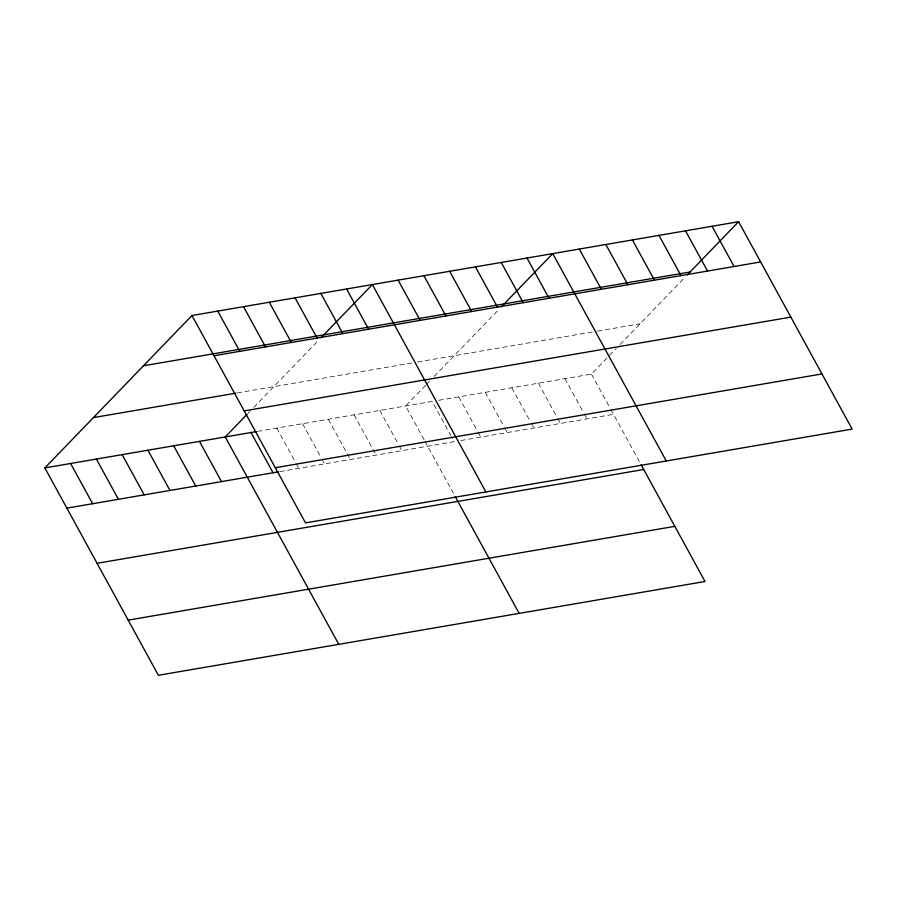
<?xml version="1.0" encoding="UTF-8"?>
<svg xmlns="http://www.w3.org/2000/svg" width="897" height="897" viewBox="0 0 897 897"><rect width="100%" height="100%" fill="white"/><g stroke="black" fill="none" stroke-linecap="round" stroke-linejoin="round"><path stroke-width="0.67" stroke-dasharray="4.49 3.36" d="M248.088 413.282L249.994 411.308M253.795 407.373L319.186 339.649M425.615 385.295L405.623 405.993L424.315 440.135M426.568 384.308L429.428 381.348M434.193 376.415L499.573 308.691M438.812 400.309L591.482 374.105L607.661 357.342M609.568 355.369L616.239 348.473M620.04 344.526L685.431 276.803M237.167 392.942L412.138 362.926M417.565 361.996L596.225 331.329M597.548 331.105L640.032 323.817M257.787 431.367L432.175 401.441L450.866 435.583M279.819 471.609L454.207 441.683L451.539 436.805M460.845 440.539L613.514 414.347M591.482 374.105L610.173 408.247M610.846 409.469L640.424 463.514M564.931 378.669L583.622 412.811M584.295 414.022L586.963 418.899M538.379 383.221L557.071 417.363M557.743 418.585L560.412 423.462M511.828 387.773L530.519 421.915M531.192 423.137L533.861 428.015M485.277 392.337L503.968 426.479M504.641 427.69L507.31 432.567M458.726 396.889L477.417 431.031M478.09 432.253L480.758 437.131M424.987 441.358L454.577 495.402M379.857 410.422L398.548 444.564M399.221 445.787L401.89 450.664M354.091 414.84L376.112 455.082M328.313 419.269L350.346 459.499M302.547 423.687L321.238 457.829M321.911 459.051L324.579 463.928M276.781 428.104L295.472 462.247M296.133 463.469L298.813 468.346"/><path stroke-width="1.35" d="M641.086 464.713L705.02 581.491L158.388 675.284L44.85 467.909L191.98 315.509L738.612 221.716L852.15 429.091L305.518 522.895L191.98 315.509M247.135 414.268L225.237 436.951L338.774 644.338M321.036 337.721L372.367 284.551L485.905 491.937M501.423 306.774L552.754 253.604L666.292 460.991M687.281 274.886L738.612 221.716M143.43 365.797L690.062 272.004M214.013 355.75L760.645 261.946M93.4 417.61L235.81 393.178M244.208 410.904L790.84 317.112M44.85 467.909L256.43 431.603M275.323 467.729L821.955 373.937M66.883 508.139L278.462 471.833M97.078 563.305L643.71 469.501M128.193 620.13L674.824 526.337M712.061 226.268L734.094 266.51M685.51 230.821L707.542 271.062M658.959 235.384L680.991 275.614M632.407 239.936L654.44 280.178M605.856 244.489L627.889 284.73M579.305 249.052L601.338 289.283M526.988 258.022L549.02 298.264M501.221 262.451L523.243 302.681M475.444 266.869L497.476 307.11M449.677 271.286L471.71 311.528M423.911 275.715L445.932 315.946M398.133 280.133L420.166 320.375M346.601 288.98L368.633 329.221M455.228 496.602L519.161 613.38M320.823 293.397L342.856 333.639M295.057 297.826L317.09 338.057M269.291 302.244L291.323 342.486M243.524 306.662L265.546 346.904M217.747 311.091L239.779 351.321M251.003 432.533L273.036 472.764M199.47 441.369L221.503 481.611M173.704 445.798L195.725 486.039M147.927 450.216L169.959 490.457M122.16 454.644L144.193 494.875M96.394 459.062L118.415 499.304M70.616 463.48L92.649 503.722"/></g></svg>
